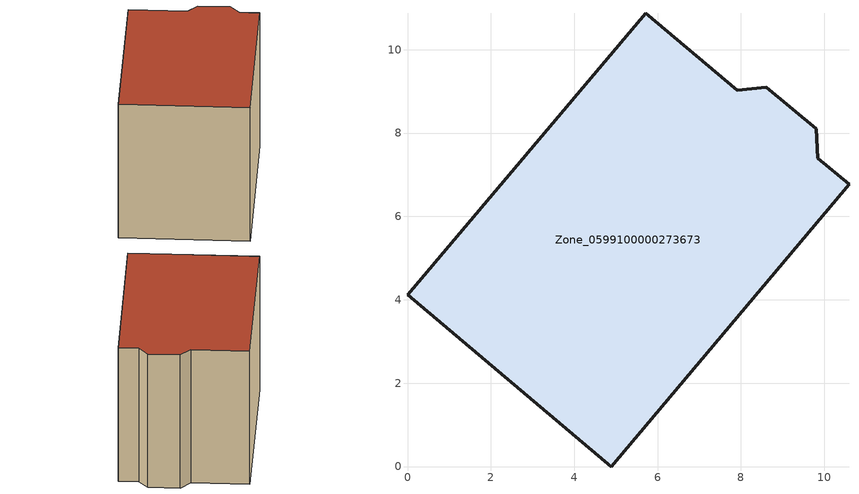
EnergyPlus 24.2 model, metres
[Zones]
Zone_0599100000273673
 floor ground (C_G): 7.91,9.03 8.6,9.1 9.81,8.11 9.84,7.4 10.59,6.77 4.89,0 0,4.12 5.72,10.87 z0
 wall outside (C_F): 8.6,9.1 7.91,9.03 5.72,10.87 0,4.12 4.89,0 10.59,6.77 9.84,7.4 9.81,8.11 8.6,9.1 z0:7.53
 roof outside (C_R): 7.91,9.03 5.72,10.87 0,4.12 4.89,0 10.59,6.77 9.84,7.4 9.81,8.11 8.6,9.1 z7.53
[BUILDING]
Pand.0599100000273673: North Axis=0; Terrain=City; Loads Convergence Tolerance Value=0.04; Temperature Convergence Tolerance Value=0.4; Solar Distribution=FullExterior; Maximum Number of Warmup Days=25; Minimum Number of Warmup Days=1
[Site:Location]
Rotterdam.The.Hague.AP_ZH_NLD Design_Conditions: Latitude=51.96; Longitude=4.45; Time Zone=1; Elevation=-4.5
[SITE:GROUNDTEMPERATURE:BUILDINGSURFACE]
18, 18, 18, 18, 18, 18, 18, 18, 18, 18, 18, 18
[MATERIAL] Thermal Absorptance=0.9; Solar Absorptance=0.7; Visible Absorptance=0.7
Name | Roughness | Thickness | Conductivity | Density | Specific Heat
G.TC.1946 | MediumSmooth | 0.15 | 1 | 540 | 1210
F.TC.1946 | Rough | 0.3 | 0.857143 | 1920 | 840
R.TC.1946 | MediumRough | 0.2 | 0.909091 | 1500 | 1000
[CONSTRUCTION]
C_G: G.TC.1946
C_F: F.TC.1946
C_R: R.TC.1946
[ZONE]
Zone_0599100000273673: Type=1; Multiplier=1; Ceiling Height=Autocalculate; Volume=Autocalculate; Floor Area=autocalculate; Part of Total Floor Area=Yes
[ZONEINFILTRATION:DESIGNFLOWRATE]
Infil_Zone_0599100000273673: Zone or ZoneList or Space or SpaceList=Zone_0599100000273673; Schedule=AlwaysOn; Design Flow Rate Calculation Method=Flow/Area; Flow Rate per Floor Area=0.003; Constant Term Coefficient=1; Temperature Term Coefficient=0; Velocity Term Coefficient=0; Velocity Squared Term Coefficient=0
[HVACTEMPLATE:ZONE:IDEALLOADSAIRSYSTEM]
Zone_0599100000273673: Maximum Heating Supply Air Temperature=50; Minimum Cooling Supply Air Temperature=13; Maximum Heating Supply Air Humidity Ratio=0.0156; Minimum Cooling Supply Air Humidity Ratio=0.0077; Heating Limit=NoLimit; Cooling Limit=NoLimit; Dehumidification Control Type=ConstantSensibleHeatRatio; Cooling Sensible Heat Ratio=0.7; Dehumidification Setpoint=60; Humidification Control Type=None; Humidification Setpoint=30; Outdoor Air Method=None; Outdoor Air Flow Rate per Person=0.00944; Outdoor Air Flow Rate per Zone Floor Area=0; Outdoor Air Flow Rate per Zone=0; Demand Controlled Ventilation Type=None; Outdoor Air Economizer Type=NoEconomizer; Heat Recovery Type=None; Sensible Heat Recovery Effectiveness=0.7; Latent Heat Recovery Effectiveness=0.65
[ZONECONTROL:THERMOSTAT]
ThermostatControl_Zone_0599100000273673: Zone or ZoneList=Zone_0599100000273673; Control Type Schedule=DualSetpointControlType; Control 1=Thermostat_Zone_0599100000273673; Temperature Difference Between Cutout And Setpoint=0
[THERMOSTATSETPOINT:DUALSETPOINT]
Thermostat_Zone_0599100000273673: Heating Setpoint Temperature Schedule=HeatingSetpoint_Zone_0599100000273673; Cooling Setpoint Temperature Schedule=CoolingSetpoint_Zone_0599100000273673
[SCHEDULE:COMPACT]
HeatingSetpoint_Zone_0599100000273673: Through: 12/31, For: AllDays, Until: 24:00, 21
CoolingSetpoint_Zone_0599100000273673: Through: 12/31, For: AllDays, Until: 24:00, 24
DualSetpointControlType: Through: 12/31, For: AllDays, Until: 24:00, 4
AlwaysOn: Through: 12/31, For: AllDays, Until: 24:00, 1
